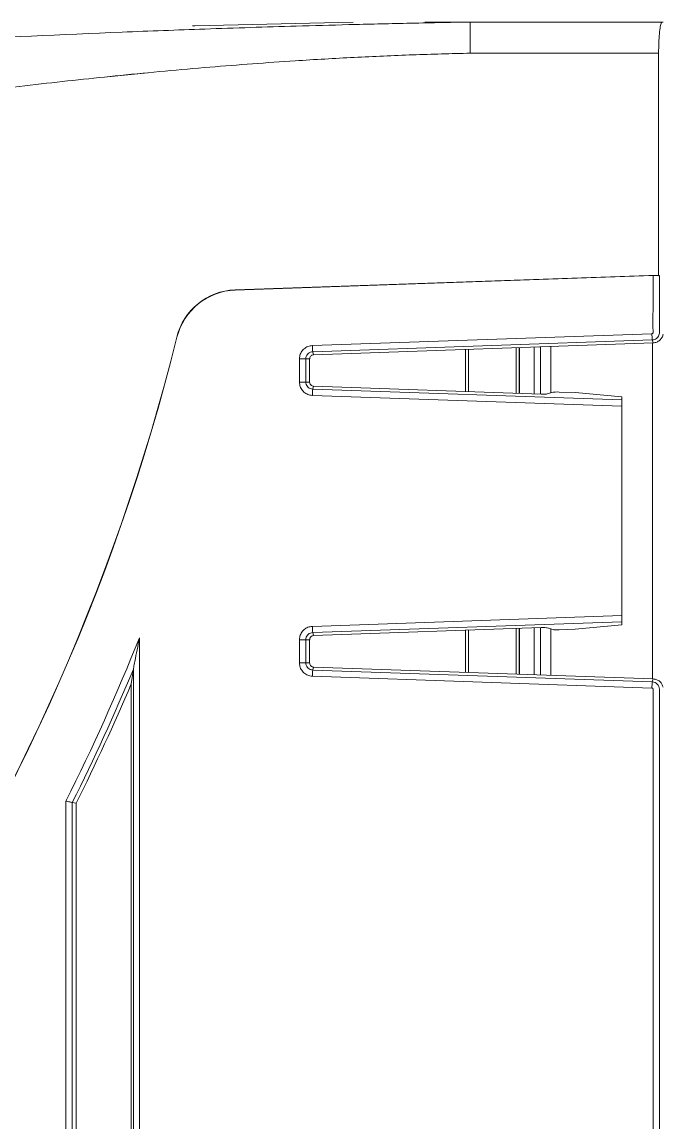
# Model space of a CAD drawing. Header units: millimetres. Extents: x -829 to 2887, y -460 to 1788.
# Drawn here: x 1948.98 to 1964.39, y 351.19 to 377.63 of the extents above; entities that cross this region are included whole.
import ezdxf

# ---------------------------------------------------------------- set-up
doc = ezdxf.new("R2010")
doc.units = ezdxf.units.MM

msp = doc.modelspace()

# ---------------------------------------------------------------- linework, layer by layer
at = {"color": 7, "linetype": 'Continuous', "lineweight": 15}
for p, q in [((1958.657479509496, 377.6302299597318), (1959.755248054596, 377.6302299597318)), ((1959.755873903396, 377.6302150585318), (1959.755248054596, 377.6302299597318)), ((1959.755248054596, 377.6302299597318), (1964.364132508396, 377.6302299597318)), ((1964.392161592596, 377.6302299597318), (1964.364132508396, 377.6302299597318)), ((1964.280045255796, 376.8802247145318), (1964.280045255796, 371.5469203093318)), ((1964.280045255796, 371.5469203093318), (1954.100913032696, 371.1910209753318)), ((1964.148244484996, 371.5378902056318), (1954.102298840696, 371.1866400339318)), ((1964.300996288396, 371.5311250784318), (1964.280045255796, 371.5469203093318)), ((1964.150881990596, 369.9186257221318), (1955.988666638496, 369.6335963108318)), ((1959.642163142296, 368.7492719986318), (1959.642163142296, 369.7611800529318)), ((1961.442357524996, 368.6864039995318), (1961.442357524996, 369.8240480520318)), ((1955.892166718596, 369.5336542227318), (1955.892166718596, 368.9767978289318)), ((1955.988666638496, 368.8768557407318), (1961.454725488796, 368.6859718658318)), ((1961.741900667296, 368.7321058609318), (1961.603304967096, 368.6909339525317)), ((1963.392159566096, 368.6183205940318), (1963.392159566096, 368.5464373924318)), ((1963.392159566096, 368.5464373924318), (1963.392159566096, 368.3967999317318)), ((1963.392159566096, 368.3967999317318), (1963.392159566096, 363.3636496164318)), ((1963.392159566096, 363.3636496164318), (1963.392159566096, 363.2140121557318)), ((1961.454725488796, 363.0744776823318), (1955.988666638496, 362.8835938074318)), ((1959.642163142296, 361.9992694952318), (1959.642163142296, 363.0111775496318)), ((1961.442357524996, 361.9364014961318), (1961.442357524996, 363.0740455486318)), ((1961.741900667296, 363.0283436872318), (1961.603304967096, 363.0695155956317)), ((1963.392159566096, 363.1421289541317), (1963.392159566096, 363.2140121557318)), ((1955.892166718596, 362.7836517193318), (1955.892166718596, 362.2267953255318)), ((1951.603955253696, 361.7222569086318), (1951.655021533196, 362.0737753012318)), ((1951.655021533196, 319.7111002304318), (1951.655021533196, 362.0737753012318)), ((1955.988666638496, 362.1268532373318), (1964.150881990596, 361.8418238260318)), ((1951.603955253696, 361.7222569086318), (1951.603955253696, 348.9491603472318)), ((1950.279346331696, 358.8537535765317), (1950.188181027596, 358.8705322840318)), ((1950.279346331696, 358.8537535765317), (1950.279346331696, 347.5763908722317))]:
    msp.add_line(p, q, dxfattribs=at)
at = {"color": 8, "linetype": 'Continuous', "lineweight": 15}
for p, q in [((1964.280045255796, 376.8802247145318), (1959.752774461896, 376.8802247145318)), ((1954.102298840696, 371.1866400339318), (1954.100913032696, 371.1910209753318)), ((1955.957553013896, 369.8540291883318), (1964.119768365996, 370.1390585997318)), ((1952.703318223096, 370.0519762136317), (1952.697849496996, 370.0530341961318)), ((1964.128351434896, 369.9897191622318), (1955.966136082796, 369.7046897509318)), ((1964.150881990596, 369.9186257221318), (1964.128351434896, 369.9897191622318)), ((1964.135578497996, 361.8423602678317), (1964.135578497996, 369.9180892803317)), ((1955.988666638496, 369.6335963108318), (1955.966136082796, 369.7046897509318)), ((1959.714105948596, 368.7467537024318), (1959.714105948596, 369.7636834480318)), ((1961.292362436396, 368.6916492083318), (1961.292362436396, 369.8188028433318)), ((1961.691281422796, 369.8327354290318), (1961.691281422796, 368.7170705893318)), ((1955.648234709896, 368.9767978289318), (1955.648234709896, 369.5336542227318)), ((1955.648234709896, 369.5336542227318), (1955.801001414396, 369.5336542227318)), ((1955.801001414396, 369.5336542227318), (1955.801001414396, 368.9767978289318)), ((1955.892166718596, 369.5336542227318), (1955.801001414396, 369.5336542227318)), ((1955.648234709896, 368.9767978289318), (1955.801001414396, 368.9767978289318)), ((1955.892166718596, 368.9767978289318), (1955.801001414396, 368.9767978289318)), ((1955.988666638496, 368.8768557407318), (1955.966136082796, 368.8057623007318)), ((1963.392159566096, 368.3967999317318), (1955.957553013896, 368.6564228632318)), ((1955.966136082796, 368.8057623007318), (1963.392159566096, 368.5464373924318)), ((1955.957553013896, 363.1040266850318), (1963.392159566096, 363.3636496164318)), ((1963.392159566096, 363.2140121557318), (1955.966136082796, 362.9546872475318)), ((1959.714105948596, 361.9967661001318), (1959.714105948596, 363.0136958458318)), ((1961.292362436396, 361.9416467049318), (1961.292362436396, 363.0688003399318)), ((1961.691281422796, 363.0433789589318), (1961.691281422796, 361.9277141191318)), ((1951.801023110496, 362.8328255512317), (1951.801023110496, 319.5128551819318)), ((1955.648234709896, 362.2267953255318), (1955.648234709896, 362.7836517193318)), ((1955.648234709896, 362.7836517193318), (1955.801001414396, 362.7836517193318)), ((1955.801001414396, 362.7836517193318), (1955.801001414396, 362.2267953255318)), ((1955.892166718596, 362.7836517193318), (1955.801001414396, 362.7836517193318)), ((1955.988666638496, 362.8835938074318), (1955.966136082796, 362.9546872475318)), ((1955.892166718596, 362.2267953255318), (1955.801001414396, 362.2267953255318)), ((1955.988666638496, 362.1268532373318), (1955.966136082796, 362.0557597973318)), ((1955.966136082796, 362.0557597973318), (1964.128351434896, 361.7707303860318)), ((1964.119768365996, 361.6213909485318), (1955.957553013896, 361.9064203598318)), ((1964.150881990596, 361.8418238260318), (1964.128351434896, 361.7707303860318)), ((1950.035414322996, 320.0441560843318), (1950.035414322996, 358.9057884314318)), ((1950.188181027596, 358.8705322840318), (1950.188181027596, 320.1536349155318))]:
    msp.add_line(p, q, dxfattribs=at)
at = {"color": 144, "linetype": 'Continuous', "lineweight": 0}
for p, q in [((1952.003649100396, 376.4086923697317), (1951.039901599096, 376.3098082640317)), ((1960.856205448296, 368.7068781950318), (1960.856205448296, 369.8035738565318)), ((1960.859632715395, 369.8036930658318), (1960.859632715395, 368.7067589857318)), ((1960.930204614796, 369.8061517574318), (1960.930204614796, 368.7042853930318)), ((1960.934257730596, 368.7041512825318), (1960.934257730596, 369.8063007690317)), ((1962.272456511596, 368.7237165071318), (1961.890480145596, 368.7370530464318)), ((1963.392159566096, 368.6183205940318), (1962.272456511596, 368.7237165071318)), ((1960.856205448296, 361.9568756916318), (1960.856205448296, 363.0535713531318)), ((1960.859632715395, 363.0536905624318), (1960.859632715395, 361.9567564823318)), ((1960.930204614796, 363.0561492540318), (1960.930204614796, 361.9542977907317)), ((1960.934257730596, 361.9541487791317), (1960.934257730596, 363.0562982656318)), ((1962.272456511596, 363.0367330410318), (1961.890480145596, 363.0233816006318)), ((1963.392159566096, 363.1421289541317), (1962.272456511596, 363.0367330410318)), ((1955.648234709896, 362.2267953255318), (1955.801001414396, 362.2267953255318))]:
    msp.add_line(p, q, dxfattribs=at)
at = {"color": 7, "linetype": 'Continuous', "lineweight": 15, "flags": 128}
msp.add_lwpolyline([(1956.942162140996, 377.6302299597318), (1953.129968270396, 377.5363526442318), (1953.074193224096, 377.5346688129318)], dxfattribs=at)
at = {"color": 7, "linetype": 'Continuous', "lineweight": 15}
for centre, radius, start, end in [((1954.153463301096, 369.6922935788318), 1.499648405324611, 92.00815412169895, 166.0809883189982), ((1954.154688445096, 369.6922798653318), 1.495278229738868, 92.00786558619859, 166.0807128700991), ((1903.196529986496, 382.3251520516318), 50.99985794040472, 304.1567172676001, 346.0762480462002), ((1903.197745041096, 382.3251422147318), 51.00423884120176, 304.1567454221, 346.0762550279999), ((1903.199934551396, 382.3250301984318), 52.51674760796393, 333.4736160169998, 337.3180635213001), ((1903.217455281196, 382.3259420516318), 52.59054307637224, 333.4922046941, 336.9349799870999)]:
    msp.add_arc(centre, radius, start, end, dxfattribs=at)
at = {"color": 8, "linetype": 'Continuous', "lineweight": 15}
for centre, radius, start, end in [((1965.967084399396, 370.1703140567317), 1.847580426068874, 180.9693170460995, 185.6094302960995), ((1957.804198685096, 369.8852461173318), 1.846909508177199, 180.9684737892002, 185.6102735530006), ((1957.804869047296, 368.6251674062318), 1.847580426068874, 174.3905697038994, 179.0306829538987), ((1957.804869047296, 363.1352821420318), 1.847580426068874, 180.9693170460995, 185.6094302960989), ((1903.194968053796, 382.3258372375318), 52.3691330153583, 333.4351194156999, 338.1472003379), ((1965.967084399396, 361.5901354915318), 1.847580426068874, 174.3905697039004, 179.0306829539005)]:
    msp.add_arc(centre, radius, start, end, dxfattribs=at)
at = {"color": 144, "linetype": 'Continuous', "lineweight": 0}
msp.add_arc((1957.804869047296, 361.8751649028318), 1.847580426068874, 174.3905697039011, 179.0306829539005, dxfattribs=at)
for centre, major_axis, ratio, start_param, end_param in [((1961.458421624296, 368.6991066177318), (0.1499993635357271, -0.004949723895236957), 0.0882808071, 4.690640712966371, 6.024299027638087), ((1961.886787079996, 368.7239291462317), (0.1499993635352297, -0.004949723895208535), 0.0882808071, 1.549048058729081, 2.882706374043318), ((1961.458421624296, 363.0613418828318), (0.1499993635357271, 0.004949723895236957), 0.0882808071, 0.2588862795416514, 1.592544594213164), ((1961.886787079996, 363.0365193542318), (0.1499993635352289, 0.004949723895180089), 0.08828080710000002, 3.400478933135818, 4.734137248450572)]:
    msp.add_ellipse(centre, major_axis=major_axis, ratio=ratio, start_param=start_param, end_param=end_param, dxfattribs=at)
at = {"color": 8, "linetype": 'Continuous', "lineweight": 15}
for points, knots in [([(1926.40037085495, 375.5036900621442), (1926.633591869117, 375.5297340862597), (1927.098202981049, 375.581617674223), (1927.792452060294, 375.6572458994577), (1928.481251451331, 375.7309180258256), (1929.164604607835, 375.8025365027733), (1929.842509086679, 375.8721751213205), (1930.983135613754, 375.9869829900454), (1932.597167618812, 376.1426981073943), (1935.350037142405, 376.3910869376595), (1938.829627123193, 376.673222378323), (1942.943756292334, 376.957514310525), (1947.14442455126, 377.1992252291204), (1950.593119176113, 377.3583361370557), (1953.43888642109, 377.4653818294465), (1955.25539831774, 377.5236310262081), (1956.874251838746, 377.5679946391371), (1958.270859189822, 377.6017249168434), (1959.24634327554, 377.6204376871625), (1959.755897187232, 377.6302124907235)], [0, 0, 0, 0, 0.0209986920034195, 0.0418325324397436, 0.0625021280379483, 0.0830080820223404, 0.1033509948139503, 0.123531464742232, 0.1857011633381116, 0.248684578898923, 0.3714757687631912, 0.4992222638012112, 0.6194027241088405, 0.7497643235896967, 0.8093153368495037, 0.8749124620159406, 0.9126877848505528, 0.9543915872957109, 1, 1, 1, 1]), ([(1959.752771131764, 376.8802242502817), (1959.522705301574, 376.8748653619866), (1959.060992221053, 376.8641107496184), (1958.366217566651, 376.8412730796872), (1957.666840824645, 376.8134758567714), (1956.962872567712, 376.7802292640337), (1956.254308904006, 376.7416743409555), (1955.095623877161, 376.6702946613792), (1953.457094353149, 376.5474670038), (1951.380529968814, 376.3554968447402), (1949.269092484536, 376.1279098870266), (1947.211715740277, 375.8799332313691), (1945.100860153734, 375.6030839210083), (1942.320157087013, 375.2163094585671), (1939.329653333856, 374.7732226680054), (1936.556108390673, 374.36056301146), (1934.434397478619, 374.0470108579151), (1932.536616202642, 373.7752220976392), (1930.797426245402, 373.5364964630486), (1929.454475058019, 373.3611692948151), (1928.464305795652, 373.2364853168212), (1927.459040934904, 373.1161773734924), (1926.793504024645, 373.0398145053314), (1926.425008787815, 372.9975338252455)], [0, 0, 0, 0, 0.0205637244181619, 0.0412687991966832, 0.0621163787603846, 0.0831075940226813, 0.1042435528406276, 0.1255253404667249, 0.1868409773899009, 0.2510607216513428, 0.3118656351097484, 0.3766015835833277, 0.4362293399334999, 0.5020998624672208, 0.6274682849436939, 0.7063680799043295, 0.7526656411038998, 0.8191180409397358, 0.8776785998141666, 0.9095312833779856, 0.9401389822844011, 0.9668560833216809, 1, 1, 1, 1]), ([(1964.119768366001, 370.1390585996946), (1964.123062914295, 370.1395715015726), (1964.129639499051, 370.1405953574611), (1964.13863990027, 370.1458946957991), (1964.144902072376, 370.1538743358516), (1964.152030253865, 370.1760210189046), (1964.129793027532, 370.3770416540092), (1964.159628502912, 370.8311285201544), (1964.152495951038, 371.2739435650295), (1964.148244485042, 371.537890205606)], [0, 0, 0, 0, 0.0070265773444792, 0.0140264695843291, 0.0215897188652179, 0.0279918146972701, 0.0628463271757425, 0.4413953037308361, 1, 1, 1, 1]), ([(1964.300998780853, 371.5311216568014), (1964.300998780311, 371.2589143177997), (1964.300998779496, 370.8506033092957), (1964.300998778614, 370.4082663834184), (1964.300998778275, 370.2381367965424), (1964.300998778173, 370.1870979204797), (1964.301816705889, 370.1700297784981), (1964.298816559885, 370.1362062737954), (1964.294816458067, 370.1192151064852), (1964.275687531257, 370.0706440450556), (1964.253688821714, 370.0424011713798), (1964.197039954811, 370.0026083254755), (1964.162350522362, 369.9909038212035), (1964.128355667013, 369.9897166726232)], [0, 0, 0, 0, 0.4999999999999444, 0.7499999999998911, 0.8124999999999032, 0.8124999999999032, 0.8437499999999348, 0.8437499999999348, 0.8749999999999664, 0.8749999999999664, 0.9374999999999832, 0.9374999999999832, 1, 1, 1, 1]), ([(1955.64823470988, 369.5336542227111), (1955.649371019892, 369.5535032918036), (1955.652544073603, 369.6089302102627), (1955.686041377493, 369.6966136146383), (1955.755345729932, 369.7807289893553), (1955.849762666843, 369.839374878577), (1955.921615806081, 369.8491434542515), (1955.957553013942, 369.8540291883788)], [0, 0, 0, 0, 0.1214197660413925, 0.3390548665213238, 0.5600233469698496, 0.7799465325779787, 1, 1, 1, 1]), ([(1955.96613608279, 369.7046897508941), (1955.96612614868, 369.7046897513026), (1955.946964682536, 369.7046905392109), (1955.908572272747, 369.6955452513101), (1955.858228308044, 369.665911099194), (1955.821016479632, 369.6204533949867), (1955.803841907999, 369.5738376016415), (1955.801001096558, 369.5441664816732), (1955.801001414139, 369.5336641568143), (1955.80100141444, 369.5336542227111)], [0, 0, 0, 0, 0.0001139151541023, 0.2197259208959787, 0.4407892914991455, 0.6602144225082492, 0.8795690037012669, 0.9998860848458977, 1, 1, 1, 1]), ([(1955.957553013942, 368.6564228632293), (1955.93774267147, 368.6582516421444), (1955.882458749242, 368.6633551415645), (1955.796014194498, 368.6999220493146), (1955.714387246286, 368.7721198983232), (1955.659110713481, 368.8685519252443), (1955.651860798957, 368.9407083512547), (1955.64823470988, 368.976797828897)], [0, 0, 0, 0, 0.1215319489019328, 0.339154298863969, 0.5601216359049898, 0.7799921467277497, 1, 1, 1, 1]), ([(1955.80100141444, 368.976797828897), (1955.801001414135, 368.976787894801), (1955.801000827138, 368.9576336174727), (1955.807811446676, 368.91894937298), (1955.836034655038, 368.8676200632597), (1955.880060083889, 368.8287313188032), (1955.926068297197, 368.8103252910882), (1955.955609220233, 368.8057617903648), (1955.966126148671, 368.8057623002325), (1955.96613608279, 368.805762300714)], [0, 0, 0, 0, 0.000113914525789, 0.219642575072436, 0.4406413424638786, 0.6600295698947797, 0.8794023959533113, 0.9998860854742111, 1, 1, 1, 1]), ([(1955.64823470988, 362.783651719316), (1955.649370898112, 362.8035009060401), (1955.652543611761, 362.8589281529763), (1955.686046462713, 362.9466112276451), (1955.755335806128, 363.0307434202167), (1955.849767940918, 363.0893687990787), (1955.92161671214, 363.0991396426792), (1955.957553013942, 363.1040266849836)], [0, 0, 0, 0, 0.1214188183805497, 0.3390522202551431, 0.5600424349272463, 0.7799482500582638, 1, 1, 1, 1]), ([(1955.96613608279, 362.954687247499), (1955.96612614868, 362.9546872479075), (1955.946964682536, 362.9546880358218), (1955.908572272747, 362.9455427479122), (1955.858228308044, 362.9159085957999), (1955.821016479632, 362.8704508915904), (1955.803841907999, 362.8238350982497), (1955.801001096558, 362.7941639782744), (1955.801001414139, 362.7836616534192), (1955.80100141444, 362.783651719316)], [0, 0, 0, 0, 0.0001139151541023, 0.2197259208959787, 0.4407892914991455, 0.6602144225082492, 0.8795690037012669, 0.9998860848458977, 1, 1, 1, 1]), ([(1964.148244485042, 344.6097335913024), (1964.148244485052, 344.7097352840758), (1964.148244485101, 345.2097338138353), (1964.148244482213, 347.3097345922321), (1964.148244524732, 350.4923246064523), (1964.148244396649, 354.0658266905452), (1964.148244668673, 356.5682830391473), (1964.14824410159, 358.2419118398182), (1964.148245286033, 359.3612226763546), (1964.148242811841, 360.1098069695441), (1964.148247980284, 360.6104519989075), (1964.148237183615, 360.9452794560586), (1964.148259737997, 361.1692175217541), (1964.148212621935, 361.3189769913579), (1964.148311037585, 361.4191525323391), (1964.1481054582, 361.4861070893095), (1964.148534939013, 361.530969980608), (1964.147495301736, 361.5655388323961), (1964.150579080076, 361.5895892546928), (1964.144871362574, 361.6065709140853), (1964.138647935088, 361.6145559770015), (1964.12963754685, 361.6198539175135), (1964.123062262737, 361.6208779554454), (1964.119768366001, 361.6213909485183)], [0, 0, 0, 0, 0.0176191958857752, 0.088094229148651, 0.3699969876204918, 0.5783564715948902, 0.7177059068548054, 0.8109022028595667, 0.8732314319549168, 0.9149161057954396, 0.9427945692205255, 0.961439429318198, 0.9739093007817857, 0.9822493860542955, 0.9878266539915151, 0.9915565011511622, 0.9940515256120148, 0.9957195426665167, 0.9976748884914788, 0.998206672045305, 0.9988349056248351, 0.9994163445269322, 1, 1, 1, 1])]:
    msp.add_open_spline(points, degree=3, knots=knots, dxfattribs=at)
at = {"color": 7, "linetype": 'Continuous', "lineweight": 15}
for points, knots in [([(1959.755897194585, 377.6302120857857), (1959.754993230179, 377.6297095182621), (1959.753921658964, 377.6131131958155), (1959.751934810281, 377.5393539781189), (1959.751033494269, 377.4819552894348), (1959.749992620989, 377.3356129333755), (1959.749864928132, 377.2471598582725), (1959.750621261539, 377.0632021123788), (1959.751499234862, 376.968257047635), (1959.752771131662, 376.880224250271)], [0, 0, 0, 0, 0.25, 0.25, 0.5, 0.5, 0.75, 0.75, 1, 1, 1, 1]), ([(1964.280045255802, 376.8802247145019), (1964.28096855347, 376.9643055555715), (1964.282815033553, 377.132456742131), (1964.297224825593, 377.3566786868383), (1964.318447688433, 377.5262758926125), (1964.342120553047, 377.6171114340774), (1964.357831489004, 377.6264747238256), (1964.364132508419, 377.6302299597106)], [0, 0, 0, 0, 0.2136807598302642, 0.4273348464805249, 0.6413708258011075, 0.8561683787859264, 1, 1, 1, 1]), ([(1964.148244485042, 371.537890205606), (1964.165070434719, 371.5383280267375), (1964.198723876214, 371.5392037091278), (1964.244153412855, 371.5385370966087), (1964.279038703744, 371.5364012460177), (1964.296283521617, 371.5336541682919), (1964.299922737098, 371.5317011960054), (1964.30099628844, 371.531125078424)], [0, 0, 0, 0, 0.2261414545454499, 0.4523036355311957, 0.6784901629180902, 0.9051561197254262, 1, 1, 1, 1]), ([(1964.385575279377, 370.1305202343306), (1964.383721036672, 370.1152882648788), (1964.378455266776, 370.0720317666921), (1964.339808936337, 370.0085817160956), (1964.276540592608, 369.9523422687305), (1964.209086300076, 369.9240618705587), (1964.166258824541, 369.9200618830184), (1964.150881990573, 369.918625722154)], [0, 0, 0, 0, 0.1331501133221246, 0.3781262596197568, 0.6251634565586971, 0.8654181872467057, 0.9999999999999999, 0.9999999999999999, 0.9999999999999999, 0.9999999999999999]), ([(1955.988666638515, 369.6335963108382), (1955.977432092061, 369.6320442850823), (1955.954974197447, 369.6289417805878), (1955.925394429375, 369.6106178984469), (1955.903873831506, 369.5842660310018), (1955.893519403731, 369.5569688207011), (1955.892523550858, 369.5398045085755), (1955.892166718624, 369.5336542227111)], [0, 0, 0, 0, 0.2206740955685344, 0.4411282291333, 0.6633554367575095, 0.8793741174421961, 1, 1, 1, 1]), ([(1955.892166718624, 368.976797828897), (1955.893317815009, 368.9655197734282), (1955.895619223394, 368.9429713476286), (1955.912898217506, 368.9127845632372), (1955.938458316566, 368.8903438727004), (1955.96538657878, 368.8790368920521), (1955.982518462458, 368.877431774605), (1955.988666638515, 368.8768557407698)], [0, 0, 0, 0, 0.2204923167227583, 0.4408343846836806, 0.6629752325094376, 0.8790508011153415, 1, 1, 1, 1]), ([(1951.655021533153, 362.0737753012023), (1951.655576329698, 362.0772015003332), (1951.657362565641, 362.0882325712663), (1951.669006574948, 362.150864554293), (1951.716254890698, 362.3960139578766), (1951.763951449305, 362.6402543232332), (1951.800844304455, 362.8318967311149), (1951.80102311053, 362.8328255512557)], [0, 0, 0, 0, 0.0240589326442108, 0.0774607027885866, 0.2670117936258547, 0.996447476231673, 1, 1, 1, 1]), ([(1955.988666638515, 362.8835938074432), (1955.977431147195, 362.8820490706811), (1955.954967789151, 362.8789606454418), (1955.925398857167, 362.8606121368301), (1955.903873094901, 362.8342649198247), (1955.893519495685, 362.8069661435077), (1955.892523575115, 362.7898019593332), (1955.892166718624, 362.783651719316)], [0, 0, 0, 0, 0.2206474275150378, 0.4411451199068901, 0.6633656111613612, 0.8793777631165307, 1, 1, 1, 1]), ([(1955.892166718624, 362.2267953255019), (1955.893317815009, 362.215517270033), (1955.895619223394, 362.1929688442335), (1955.912898217506, 362.1627820598421), (1955.938458316566, 362.1403413693052), (1955.96538657878, 362.129034388657), (1955.982518462458, 362.1274292712098), (1955.988666638515, 362.1268532373748)], [0, 0, 0, 0, 0.2204923167227583, 0.4408343846836806, 0.6629752325094376, 0.8790508011153415, 1, 1, 1, 1]), ([(1964.128355667013, 361.7707318279187), (1964.173119586369, 361.7691686083473), (1964.217758678883, 361.7496015306015), (1964.280812061289, 361.6859317936052), (1964.29976654329, 361.6413667298262), (1964.302113114369, 361.5515965083065), (1964.300998778306, 361.5066073259605), (1964.300998778486, 361.416730351047), (1964.300998778934, 361.1920379137632), (1964.300998780099, 360.6078375768253), (1964.300998782608, 359.3495599280361), (1964.300998787627, 356.8330046304579), (1964.300998797664, 351.7998940353012), (1964.300998806267, 347.4857992394526), (1964.300998812003, 344.6097360422202)], [0, 0, 0, 0, 0.0078125000000013, 0.0078125000000013, 0.0156250000000026, 0.0156250000000026, 0.023437500000004, 0.023437500000004, 0.0312500000000053, 0.0625000000000057, 0.1250000000000066, 0.2500000000000084, 0.5000000000000072, 1, 1, 1, 1]), ([(1964.150881990573, 361.8418238260589), (1964.180342371275, 361.8376436941846), (1964.237738125841, 361.8294998135765), (1964.311330502771, 361.7818458502053), (1964.364481637088, 361.718061268907), (1964.378865821055, 361.6665893280601), (1964.385575279377, 361.6425803997359)], [0, 0, 0, 0, 0.2668379677262808, 0.5198631565534477, 0.7760416477329475, 1, 1, 1, 1]), ([(1950.035414322994, 358.9057884313903), (1950.03625372742, 358.9055897096376), (1950.044017440315, 358.9037517176205), (1950.068525145266, 358.8979870833925), (1950.107635589362, 358.8888034943526), (1950.148105839027, 358.8794581593711), (1950.177834075962, 358.8726876460363), (1950.184731168384, 358.8712509203499), (1950.188181027553, 358.8705322840055)], [0, 0, 0, 0, 0.0115108782854663, 0.1064649547206458, 0.3357708732922385, 0.5591822908296291, 0.7795072295618041, 1, 1, 1, 1])]:
    msp.add_open_spline(points, degree=3, knots=knots, dxfattribs=at)
at = {"color": 144, "linetype": 'Continuous', "lineweight": 0}
for points, knots in [([(1955.957553013942, 361.9064203598342), (1955.937742753746, 361.9082492309171), (1955.882459061122, 361.9133529875461), (1955.796008601722, 361.9499180788539), (1955.714391832064, 362.02213264964), (1955.659112614301, 362.1185591001515), (1955.651861268112, 362.1907107122474), (1955.64823470988, 362.2267953255019)], [0, 0, 0, 0, 0.1215331419092534, 0.3391576281412909, 0.5601472801901041, 0.7800199493517318, 1, 1, 1, 1]), ([(1955.80100141444, 362.2267953255019), (1955.801001414135, 362.226785391406), (1955.801000827156, 362.2076311141584), (1955.807811235608, 362.1689461367567), (1955.836035396809, 362.1176201352621), (1955.880055911474, 362.0787206019606), (1955.92607351105, 362.0603524608714), (1955.955608577502, 362.0557592836445), (1955.966126148671, 362.0557597968342), (1955.96613608279, 362.0557597973188)], [0, 0, 0, 0, 0.0001139161457266, 0.2196456985307913, 0.4406476086665143, 0.660038955938784, 0.8793933168691652, 0.9998860838542734, 1, 1, 1, 1])]:
    msp.add_open_spline(points, degree=3, knots=knots, dxfattribs=at)

doc.saveas('drawing.dxf')
